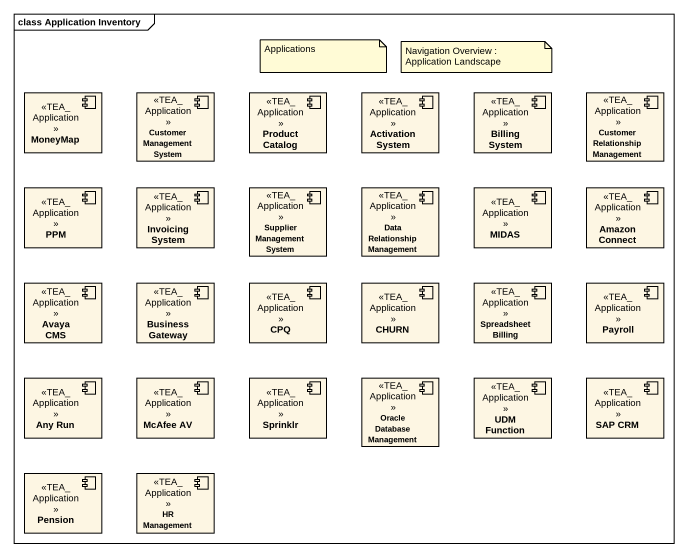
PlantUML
@startuml
mainframe class Application Inventory
component MoneyMap <<TEA_Application>>
component "Customer Management System" as Customer_Management_System <<TEA_Application>>
component "Product Catalog" as Product_Catalog <<TEA_Application>>
component "Activation System" as Activation_System <<TEA_Application>>
component "Billing System" as Billing_System <<TEA_Application>>
component "Customer Relationship Management" as Customer_Relationship <<TEA_Application>>
component PPM <<TEA_Application>>
component "Invoicing System" as Invoicing_System <<TEA_Application>>
component "Supplier Management System" as Supplier_Management_System <<TEA_Application>>
component "Data Relationship Management" as Data_Relationship_Management <<TEA_Application>>
component MIDAS <<TEA_Application>>
component "Amazon Connect" as Amazon_Connect <<TEA_Application>>
component "Avaya CMS" as Avaya_CMS <<TEA_Application>>
component "Business Gateway" as Business_Gateway <<TEA_Application>>
component CPQ <<TEA_Application>>
component CHURN <<TEA_Application>>
component "Spreadsheet Billing" as Spreadsheet_Billing <<TEA_Application>>
component Payroll <<TEA_Application>>
component "Any Run" as Any_Run <<TEA_Application>>
component "McAfee AV" as McAfee_AV <<TEA_Application>>
component Sprinklr <<TEA_Application>>
component "Oracle Database Management" as Oracle_Database_Management <<TEA_Application>>
component "UDM Function" as UDM_Function <<TEA_Application>>
component "SAP CRM" as SAP_CRM <<TEA_Application>>
component Pension <<TEA_Application>>
component "HR Management" as HR_Management <<TEA_Application>>
note as N1
  Applications
end note
note as N2
  Navigation Overview : Application Landscape
end note
@enduml
